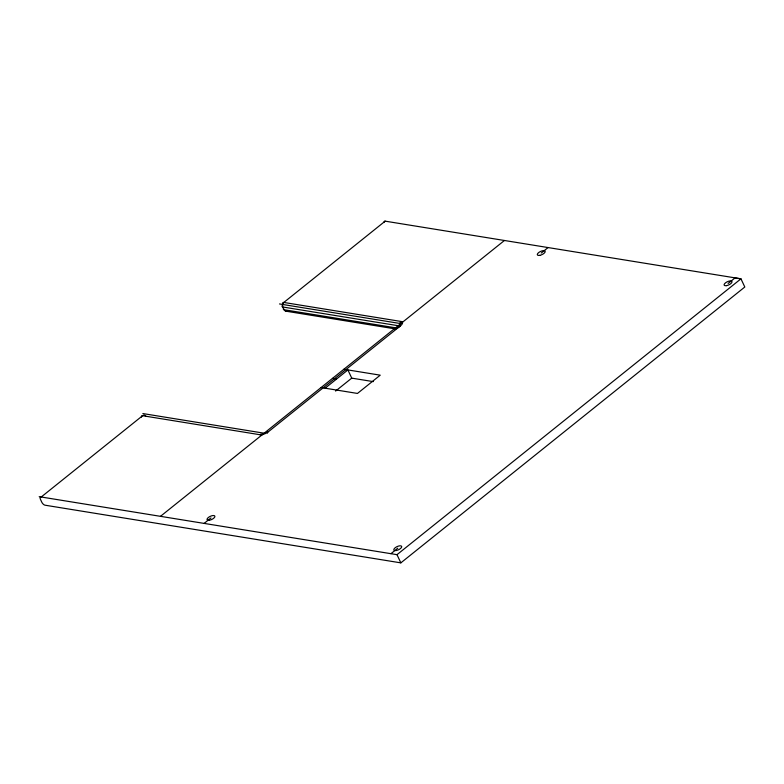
<?xml version="1.0" encoding="UTF-8"?>
<svg xmlns="http://www.w3.org/2000/svg" width="784" height="784" viewBox="0 0 784 784"><rect width="100%" height="100%" fill="white"/><g stroke="black" fill="none" stroke-linecap="round" stroke-linejoin="round"><path stroke-width="1.18" d="M145.706 415.932A3.303 2.597 -80.8 0 0 142.59 415.706L41.219 497.007A3.303 1.548 51.3 0 0 40.484 499.408L41.758 502.142A3.303 1.548 51.3 0 0 45.06 505.2L400.84 562.863L744.8 287.013L740.958 278.82L385.179 221.157L283.818 302.448A3.303 1.548 51.3 0 0 282.74 303.869M160.485 516.333L504.445 240.482M267.364 433.14A3.303 1.548 51.3 0 1 268.432 431.71L400.546 325.762A6.566 2.675 -25.1 0 0 401.045 321.46L283.818 302.448A3.303 2.597 -80.8 0 0 282.818 307.005L284.092 309.739A3.303 2.597 -80.8 0 0 287.444 310.797M325.125 388.198L347.9 369.93L351.742 378.133L373.302 381.622M335.601 391.069L351.742 378.133M204.124 523.408L210.965 517.93M541.254 253.036L548.085 247.558M390.942 553.68L397.772 548.202M728.13 283.455L734.961 277.977L740.958 278.82L396.998 554.67L39.2 496.674M279.516 303.947L400.8 323.606M400.242 326.056A3.283 1.333 -25.1 0 0 400.056 326.017L282.818 307.005A3.303 1.343 -25.1 0 1 282.691 305.192M397.713 328.153L284.092 309.739A3.303 1.343 -25.1 0 1 283.534 308.465M285.67 311.14L395.881 328.996M343.853 369.274L380.24 375.173L357.465 393.441L321.077 387.541M332.465 378.407L336.512 379.064M142.845 413.56L264.13 433.209M262.758 434.738A3.303 2.597 -80.8 0 0 259.827 434.708L142.59 415.706A3.303 1.548 51.3 0 0 141.522 417.137M396.998 554.67L400.84 562.863M384.072 222.342A3.303 1.548 51.3 0 1 385.179 221.157M399.448 326.948A3.303 1.548 51.3 0 1 400.546 325.762M268.422 431.71A6.566 2.675 -25.1 0 1 259.847 434.699M400.065 326.007A3.303 2.597 -80.8 0 1 401.055 321.45M209.504 520.233A4.292 1.744 -25.1 0 0 214.875 516.166A4.292 1.744 -25.1 0 0 208.505 517.371A4.292 1.744 -25.1 0 0 209.504 520.233M396.312 550.515A4.292 1.744 -25.1 0 0 401.682 546.448A4.292 1.744 -25.1 0 0 395.312 547.644A4.292 1.744 -25.1 0 0 396.312 550.515M539.794 255.349A4.292 1.744 -25.1 0 0 545.164 251.282A4.292 1.744 -25.1 0 0 538.794 252.477A4.292 1.744 -25.1 0 0 539.794 255.349M726.533 285.641A4.292 1.744 -25.1 0 0 731.991 281.593A4.292 1.744 -25.1 0 0 725.661 282.71A4.292 1.744 -25.1 0 0 726.533 285.641"/></g></svg>
